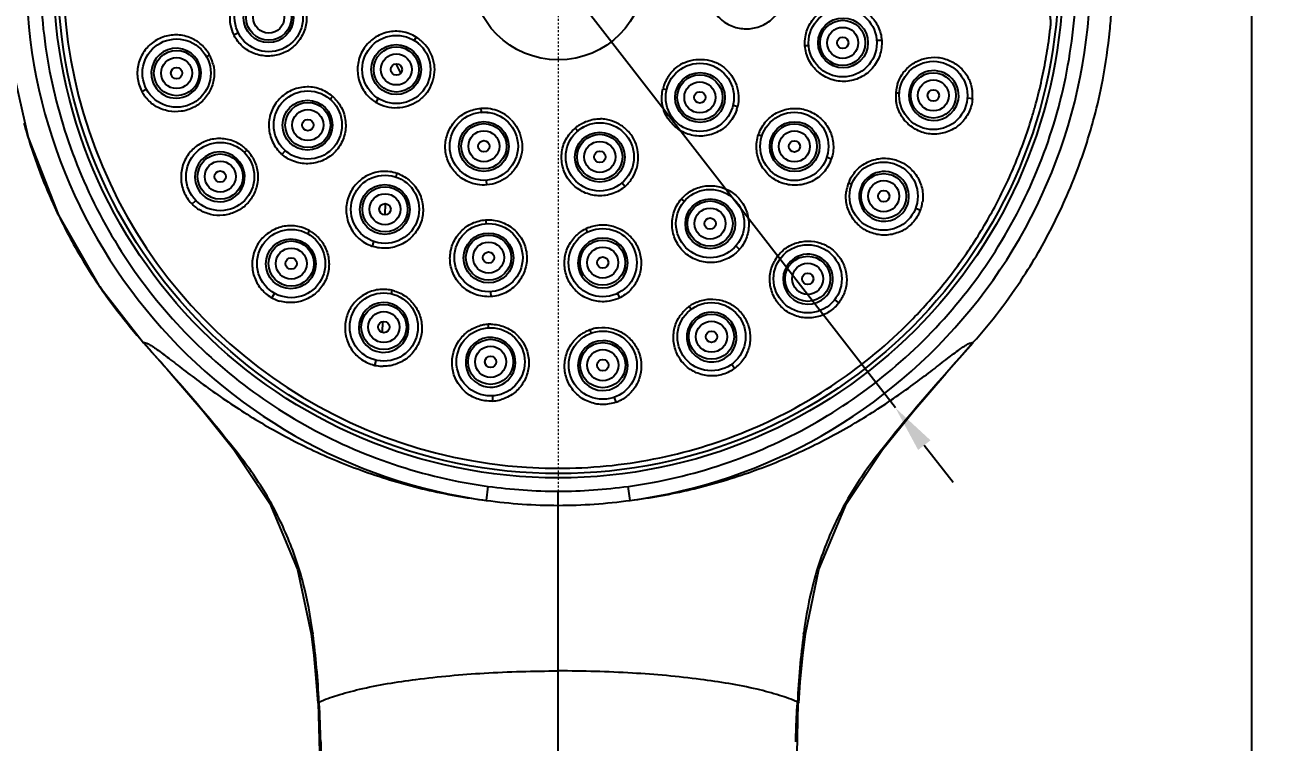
# Model space of a CAD drawing. Header units: millimetres. Extents: x 3631 to 3841, y 294 to 591.
# Drawn here: x 3664.4 to 3730.9, y 463.5 to 501.6 of the extents above; entities that cross this region are included whole.
import ezdxf

# ---------------------------------------------------------------- set-up
doc = ezdxf.new("R2010")
doc.units = ezdxf.units.MM
doc.header["$LTSCALE"] = 0.1
doc.linetypes.add('CENTER', pattern=[0.6, 0.375, -0.075, 0.075, -0.075])
doc.layers.add('02___PRT_ALL_AXES', color=7, linetype='Continuous')
doc.layers.add('DIM', color=3, linetype='Continuous')
doc.styles.get("Standard").update_dxf_attribs({"font": 'arial.ttf'})
doc.dimstyles.new('ISO-25', dxfattribs={"dimtxt": 2.5, "dimasz": 2.5, "dimexe": 1.25, "dimexo": 0.625, "dimtad": 1, "dimlfac": 1.333333, "dimtxsty": 'Standard', "dimcen": 2.5, "dimadec": 0, "dimazin": 0, "dimtfac": 1, "dimtmove": 0, "dimatfit": 3, "dimfxl": 0, "dimarcsym": 0})

# ---------------------------------------------------------------- blocks, each defined once
blk = doc.blocks.new('*D64')
at = {"layer": 'Defpoints', "color": 0}
for p in [(3674.853, 527.46), (3710.694, 481.249)]:
    blk.add_point(p, dxfattribs=at)
at = {"layer": 'DIM', "color": 0, "lineweight": -2}
for p, q in [((3665.182, 539.93), (3673.321, 529.435)), ((3710.694, 481.249), (3674.853, 527.46)), ((3712.226, 479.274), (3713.759, 477.298))]:
    blk.add_line(p, q, dxfattribs=at)
at = {"layer": 'DIM', "color": 0}
for points in [[(3673.65, 529.691), (3672.992, 529.18), (3674.853, 527.46)], [(3712.556, 479.529), (3711.897, 479.018), (3710.694, 481.249)]]:
    blk.add_solid(points, dxfattribs=at)
at = {"layer": 'DIM', "color": 0, "insert": (3670.102, 536.924), "char_height": 2.5, "attachment_point": 5, "rotation": 307.79704}
blk.add_mtext('{\\fMS PGothic|b0|i0|c128|p34;∅77,97}', dxfattribs=at)
blk = doc.blocks.new('*D65')
at = {"layer": 'Defpoints', "color": 0}
for p in [(3692.774, 533.598), (3692.774, 367.421), (3729.613, 367.421)]:
    blk.add_point(p, dxfattribs=at)
at = {"layer": 'DIM', "color": 0, "lineweight": -2}
for p, q in [((3693.399, 533.598), (3730.863, 533.598)), ((3729.613, 531.098), (3729.613, 369.921)), ((3693.399, 367.421), (3730.863, 367.421))]:
    blk.add_line(p, q, dxfattribs=at)
at = {"layer": 'DIM', "color": 0}
for points in [[(3729.196, 531.098), (3730.029, 531.098), (3729.613, 533.598)], [(3729.196, 369.921), (3730.029, 369.921), (3729.613, 367.421)]]:
    blk.add_solid(points, dxfattribs=at)
at = {"layer": 'DIM', "color": 0, "insert": (3727.485, 450.509), "char_height": 2.5, "attachment_point": 5, "rotation": 90}
blk.add_mtext('221,57', dxfattribs=at)

msp = doc.modelspace()

# ---------------------------------------------------------------- linework, layer by layer
at = {"color": 7, "linetype": 'Continuous'}
for p, q in [((3675.5261, 501.0767), (3675.7469, 501.1796)), ((3675.7469, 501.1796), (3675.767, 501.1848)), ((3685.2163, 500.9601), (3685.1153, 500.7796)), ((3685.1153, 500.7796), (3685.1149, 500.7753)), ((3709.7197, 500.772), (3709.6991, 500.775)), ((3709.963, 500.7826), (3709.7197, 500.772)), ((3684.3058, 499.2506), (3684.1588, 499.5367)), ((3684.4061, 499.0559), (3684.3058, 499.2506)), ((3698.3376, 498.216), (3698.5404, 498.1757)), ((3670.6453, 498.0678), (3670.8765, 498.1841)), ((3670.8765, 498.1841), (3670.8938, 498.1886)), ((3683.0806, 497.4843), (3683.2066, 497.6777)), ((3683.2066, 497.6777), (3683.2207, 497.6924)), ((3698.5404, 498.1757), (3698.5447, 498.1767)), ((3714.531, 497.707), (3714.5141, 497.7126)), ((3714.7884, 497.6799), (3714.531, 497.707)), ((3688.6549, 497.1662), (3688.6793, 496.9609)), ((3688.6793, 496.9609), (3688.6815, 496.9571)), ((3702.0804, 497.319), (3702.062, 497.3278)), ((3702.3033, 497.2589), (3702.0804, 497.319)), ((3693.6668, 496.1181), (3693.8072, 495.9663)), ((3693.8072, 495.9663), (3693.8112, 495.9645)), ((3693.9822, 496.0957), (3694.0505, 496.1386)), ((3678.0934, 494.7258), (3678.258, 494.9054)), ((3678.258, 494.9054), (3678.2747, 494.9179)), ((3707.0587, 494.5598), (3707.0408, 494.5705)), ((3707.2876, 494.4765), (3707.0587, 494.5598)), ((3688.9584, 493.3294), (3688.9611, 493.3496)), ((3688.9702, 493.0989), (3688.9584, 493.3294)), ((3696.1675, 493.1924), (3696.1579, 493.2103)), ((3696.3126, 493.0128), (3696.1675, 493.1924)), ((3673.3128, 492.0881), (3673.5019, 492.2649)), ((3673.5019, 492.2649), (3673.5172, 492.274)), ((3683.5834, 491.5037), (3683.5974, 492.1077)), ((3711.7768, 491.8466), (3711.7622, 491.8567)), ((3712.0162, 491.748), (3711.7768, 491.8466)), ((3682.8957, 489.8409), (3682.979, 490.0697)), ((3682.979, 490.0697), (3682.9896, 490.0876)), ((3702.223, 489.8388), (3702.2106, 489.8555)), ((3702.4026, 489.6742), (3702.223, 489.8388)), ((3677.557, 487.1022), (3677.6886, 487.3251)), ((3677.6886, 487.3251), (3677.7008, 487.3382)), ((3689.1912, 487.4088), (3689.1942, 487.4294)), ((3689.2018, 487.1654), (3689.1912, 487.4088)), ((3695.9488, 487.3277), (3695.9437, 487.3479)), ((3696.0517, 487.1069), (3695.9488, 487.3277)), ((3707.4832, 486.9995), (3707.4719, 487.0133)), ((3707.685, 486.8375), (3707.4832, 486.9995)), ((3683.4377, 485.2488), (3683.4518, 485.8528)), ((3670.7353, 484.7188), (3670.7325, 484.7178)), ((3714.8151, 484.7178), (3714.8123, 484.7189)), ((3683.034, 483.514), (3683.0975, 483.7649)), ((3683.0975, 483.7649), (3683.1054, 483.7809)), ((3701.9978, 483.5584), (3701.9909, 483.5748)), ((3702.1459, 483.3461), (3701.9978, 483.5584)), ((3689.2902, 481.8728), (3689.2933, 481.8904)), ((3689.3, 481.6142), (3689.2902, 481.8728)), ((3695.7652, 481.8021), (3695.7632, 481.8198)), ((3695.8474, 481.5566), (3695.7652, 481.8021)), ((3675.5661, 479.0672), (3675.5359, 479.0423)), ((3709.9815, 479.0672), (3710.0118, 479.0422)), ((3688.9528, 476.3365), (3689.0545, 477.0824)), ((3696.5948, 476.3365), (3696.4931, 477.0824)), ((3692.7738, 476.0742), (3692.7738, 476.823)), ((3692.7738, 467.2727), (3692.7738, 476.0742)), ((3678.9209, 472.6711), (3679.6424, 469.2371)), ((3679.6423, 469.2372), (3679.6423, 469.237)), ((3679.7283, 469.2958), (3679.7346, 469.2482)), ((3705.813, 469.2484), (3705.8193, 469.2958)), ((3692.7738, 386.0486), (3692.7738, 467.2726)), ((3679.9172, 466.6797), (3679.9918, 465.5623)), ((3679.9936, 465.5726), (3680.0598, 465.6211)), ((3680.0679, 465.5665), (3680.0643, 465.623)), ((3705.2865, 454.8687), (3705.5292, 465.5629)), ((3705.48, 465.5664), (3705.4835, 465.6234)), ((3705.5553, 465.5681), (3705.5557, 465.5624)), ((3705.5558, 465.5623), (3705.5558, 465.5622))]:
    msp.add_line(p, q, dxfattribs=at)
for points in [[(3663.7591, 509.2149), (3663.3236, 504.614), (3663.6132, 500.0327), (3664.5965, 495.6195), (3666.212, 491.4948), (3668.361, 487.7613), (3670.7325, 484.7178)], [(3685.1147, 500.7754), (3685.1698, 500.742), (3685.2309, 500.7), (3685.2925, 500.6532), (3685.3544, 500.6015)], [(3685.3544, 500.6015), (3685.4155, 500.5453), (3685.4392, 500.5221)], [(3698.5447, 498.1764), (3698.5594, 498.2392), (3698.5804, 498.3102), (3698.6059, 498.3833), (3698.6359, 498.4581)], [(3698.6359, 498.4581), (3698.6706, 498.5336), (3698.6853, 498.5633)], [(3688.6813, 496.9571), (3688.7455, 496.9624), (3688.8195, 496.9644), (3688.8969, 496.9628)], [(3688.8969, 496.9628), (3688.9774, 496.9573), (3689.0599, 496.9477), (3689.0923, 496.9429)], [(3693.8111, 495.9644), (3693.8599, 496.0065), (3693.9187, 496.0516), (3693.9822, 496.0957)], [(3694.0505, 496.1386), (3694.1229, 496.1793), (3694.1523, 496.1947)], [(3670.7325, 484.7178), (3672.1633, 483.1039), (3673.896, 481.0766), (3675.5358, 479.0422)], [(3710.0118, 479.0422), (3711.6516, 481.0766), (3713.3843, 483.1039), (3714.8151, 484.7178)], [(3675.5359, 479.0423), (3677.4529, 476.1656), (3678.9209, 472.6711)], [(3705.9052, 469.2371), (3706.6269, 472.6715), (3708.095, 476.1662), (3710.0117, 479.0423)], [(3679.6423, 469.2372), (3679.783, 468.092), (3679.9172, 466.6797)], [(3705.5558, 465.5623), (3705.6304, 466.6797), (3705.7646, 468.092), (3705.9054, 469.2372)], [(3680.0078, 465.5733), (3680.1417, 460.9927), (3680.2446, 455.8687), (3680.323, 450.4926), (3680.3728, 444.9159), (3680.3931, 439.1589), (3680.3886, 433.2169), (3680.3623, 427.1314), (3680.299, 420.9139), (3680.2056, 414.5118), (3680.0764, 407.8748), (3679.9042, 400.97), (3679.6843, 393.7683), (3679.4111, 386.2414), (3679.0932, 378.7053)]]:
    msp.add_lwpolyline(points, dxfattribs=at)
for centre, radius in [((3692.7738, 504.3546), 26.8202), ((3692.7738, 504.3546), 26.5936), ((3692.7738, 504.3546), 4.6086), ((3677.391, 501.9913), 1.8132), ((3677.3734, 501.9885), 1.3249), ((3677.391, 501.9913), 1.2012), ((3677.391, 501.9913), 0.8249), ((3707.8901, 500.6513), 1.8132), ((3707.9074, 500.6472), 1.3249), ((3707.8901, 500.6513), 1.2012), ((3672.4924, 499.0442), 1.8132), ((3684.1705, 499.2369), 1.8132), ((3707.8901, 500.6513), 0.8249), ((3707.8901, 500.6513), 0.3021), ((3672.4924, 499.0442), 1.2012), ((3684.1607, 499.2312), 1.3248), ((3684.1705, 499.2369), 1.2012), ((3672.4924, 499.0442), 0.8249), ((3684.1705, 499.2369), 0.8249), ((3684.1705, 499.2369), 0.3021), ((3700.2996, 497.7539), 1.8132), ((3712.7066, 497.857), 1.8132), ((3672.4924, 499.0442), 0.3021), ((3700.3081, 497.7463), 1.3248), ((3700.2996, 497.7539), 1.2012), ((3712.7066, 497.857), 1.2012), ((3700.2996, 497.7539), 0.8249), ((3712.7066, 497.857), 0.8249), ((3679.4664, 496.2844), 1.8132), ((3679.4512, 496.2751), 1.3249), ((3700.2996, 497.7539), 0.3021), ((3712.7066, 497.857), 0.3021), ((3679.4664, 496.2844), 1.2012), ((3679.4664, 496.2844), 0.8249), ((3688.8217, 495.1574), 1.8132), ((3705.3222, 495.1485), 1.8132), ((3679.4664, 496.2844), 0.3021), ((3688.8171, 495.147), 1.3248), ((3688.8217, 495.1574), 1.2012), ((3694.9824, 494.5909), 1.8132), ((3705.3365, 495.1378), 1.3249), ((3705.3222, 495.1485), 1.2012), ((3688.8217, 495.1574), 0.8249), ((3694.9849, 494.5798), 1.3248), ((3694.9824, 494.5909), 1.2012), ((3705.3222, 495.1485), 0.8249), ((3674.81, 493.5454), 1.8132), ((3688.8217, 495.1574), 0.3021), ((3694.9824, 494.5909), 0.8249), ((3694.9825, 494.5909), 0.3021), ((3705.3223, 495.1485), 0.3021), ((3674.81, 493.5454), 1.2012), ((3674.81, 493.5454), 0.8249), ((3710.0686, 492.5045), 1.8132), ((3674.81, 493.5454), 0.3021), ((3683.5676, 491.8062), 1.8132), ((3710.0686, 492.5045), 1.2012), ((3683.5572, 491.7918), 1.3249), ((3683.5676, 491.8062), 1.2012), ((3710.0686, 492.5045), 0.8249), ((3683.5676, 491.8062), 0.8249), ((3700.844, 491.0472), 1.8132), ((3700.8531, 491.0319), 1.3249), ((3700.844, 491.0472), 1.2012), ((3710.0686, 492.5045), 0.3021), ((3683.5676, 491.8062), 0.3021), ((3700.844, 491.0472), 0.8249), ((3689.0705, 489.2384), 1.8132), ((3700.844, 491.0472), 0.3021), ((3678.583, 488.9223), 1.8132), ((3678.5664, 488.9046), 1.3251), ((3689.0661, 489.2211), 1.3249), ((3689.0705, 489.2384), 1.2012), ((3695.1371, 488.9718), 1.8132), ((3678.583, 488.9223), 1.2012), ((3678.583, 488.9223), 0.8249), ((3689.0705, 489.2384), 0.8249), ((3695.1371, 488.9718), 1.2012), ((3695.1371, 488.9718), 0.8249), ((3706.0295, 488.112), 1.8132), ((3678.5829, 488.9223), 0.3021), ((3689.0706, 489.2384), 0.3021), ((3695.1371, 488.9718), 0.3021), ((3706.0295, 488.112), 1.2012), ((3706.0295, 488.112), 0.8249), ((3706.0294, 488.112), 0.3021), ((3683.5056, 485.5494), 1.8132), ((3683.5056, 485.5494), 1.2012), ((3683.5056, 485.5494), 0.8249), ((3700.9165, 485.0354), 1.8132), ((3683.5055, 485.5494), 0.3021), ((3700.9165, 485.0354), 1.2012), ((3700.9165, 485.0354), 0.8249), ((3689.1791, 483.7), 1.8132), ((3695.1438, 483.5239), 1.8132), ((3700.9164, 485.0354), 0.3021), ((3689.1791, 483.7), 1.2012), ((3689.1791, 483.7), 0.8249), ((3695.1438, 483.5239), 1.2012), ((3695.1438, 483.5239), 0.8249), ((3689.179, 483.7), 0.3021), ((3695.1437, 483.5239), 0.3021)]:
    msp.add_circle(centre, radius, dxfattribs=at)
for centre, radius, start, end in [((3692.7738, 504.3546), 28.2783, 277.774536, 262.225462), ((3692.7738, 504.3546), 26.3123, 0, 270.646653), ((3692.8321, 504.1714), 29.3922, 354.360949, 356.46576), ((3677.4046, 502.0005), 2.0933, 191.70433, 206.185243), ((3677.3299, 501.9684), 2.0121, 206.30353, 207.504428), ((3683.8827, 498.8763), 2.474, 56.535402, 57.380322), ((3683.911, 498.9185), 2.4232, 53.240522, 56.544083), ((3683.9934, 499.0265), 2.2874, 46.411163, 53.275114), ((3693.0001, 504.1541), 29.2234, 349.209803, 354.362331), ((3672.469, 499.0379), 1.3251, 8.310905, 188.052731), ((3672.4519, 499.0308), 2.0423, 38.48315, 41.065737), ((3672.4464, 499.0337), 2.0448, 34.922666, 38.322829), ((3672.439, 499.0289), 2.0536, 28.170886, 34.914975), ((3684.0748, 499.1146), 2.1675, 44.651923, 46.36345), ((3672.2617, 498.9591), 2.243, 26.732463, 27.603937), ((3672.2771, 498.9668), 2.2258, 23.774277, 26.735373), ((3672.3579, 499.0004), 2.1383, 14.072094, 23.823684), ((3684.2239, 499.259), 1.9653, 7.531488, 16.756434), ((3700.262, 497.798), 1.9652, 115.591605, 124.706604), ((3672.4689, 499.0383), 1.3251, 188.073805, 8.289824), ((3700.3537, 497.7529), 2.062, 145.878877, 153.788972), ((3712.7296, 497.8493), 1.3251, 335.346537, 155.562551), ((3701.031, 497.4948), 2.7883, 164.370531, 165.01037), ((3700.8917, 497.5348), 2.6433, 161.352518, 164.391256), ((3700.6305, 497.6245), 2.3672, 156.034732, 161.387813), ((3700.4673, 497.6947), 2.1896, 153.734652, 155.979007), ((3712.8561, 497.8189), 2.1511, 162.204494, 171.117724), ((3712.7298, 497.8498), 1.3251, 155.583636, 335.325458), ((3693.1783, 504.1219), 29.0423, 345.160998, 349.206425), ((3672.5479, 499.0718), 2.1513, 204.127866, 207.820951), ((3672.454, 499.0362), 2.0516, 208.165469, 214.11708), ((3672.4643, 499.0435), 2.0643, 214.122985, 217.086256), ((3672.4646, 499.0508), 2.069, 217.242989, 221.065285), ((3679.3309, 496.1722), 2.1851, 47.562115, 48.499532), ((3679.3364, 496.1781), 2.177, 44.267392, 47.563862), ((3684.229, 499.3224), 2.1674, 233.741911, 237.416273), ((3712.7598, 497.8412), 2.0535, 175.446128, 185.433206), ((3712.9523, 497.8031), 2.2485, 174.03177, 174.867979), ((3712.7487, 497.8465), 2.0431, 185.612373, 188.658562), ((3712.935, 497.805), 2.2312, 171.078312, 174.034708), ((3712.726, 497.8365), 2.0694, 4.930619, 8.105046), ((3712.7374, 497.8428), 2.0575, 355.456709, 4.780751), ((3684.2337, 499.3296), 2.1759, 237.414009, 238.001042), ((3684.1415, 499.213), 2.0283, 238.464754, 239.560811), ((3700.1138, 497.8124), 2.2584, 341.737172, 345.814662), ((3692.3814, 504.1309), 29.0564, 195.463786, 200.551675), ((3688.852, 495.2067), 1.9654, 43.535265, 52.744974), ((3695.3651, 494.0211), 2.6984, 125.364674, 128.354647), ((3695.1772, 494.2887), 2.3714, 120.049908, 125.405261), ((3694.978, 494.6487), 1.9652, 79.576837, 88.717916), ((3693.1858, 504.1244), 29.0357, 339.801775, 345.152418), ((3695.4745, 493.8808), 2.8763, 128.330256, 128.938349), ((3705.5687, 495.0284), 2.2835, 159.99577, 160.844629), ((3705.5379, 495.0399), 2.2506, 156.809748, 160.001673), ((3674.7748, 493.5209), 2.0426, 54.80827, 57.530126), ((3674.7794, 493.5364), 2.0272, 51.267573, 54.662163), ((3674.7571, 493.509), 2.0626, 44.548556, 51.259491), ((3674.6247, 493.4086), 2.2274, 43.112933, 43.999791), ((3674.6352, 493.4184), 2.2131, 40.138057, 43.115421), ((3674.7894, 493.5327), 1.3251, 24.674547, 204.416367), ((3674.6984, 493.4693), 2.132, 30.178173, 40.186483), ((3679.5117, 496.333), 2.1434, 224.644499, 227.936737), ((3679.5132, 496.3347), 2.1458, 227.936054, 228.571095), ((3679.4137, 496.2332), 2.0038, 228.785184, 229.977817), ((3705.185, 495.2048), 2.2252, 337.128586, 340.300754), ((3705.1644, 495.2123), 2.2471, 340.296327, 340.884831), ((3692.6329, 504.2244), 29.3247, 200.55025, 204.437907), ((3674.7891, 493.5331), 1.3251, 204.437448, 24.653461), ((3683.5448, 491.7896), 2.0344, 70.293138, 71.305716), ((3683.5373, 491.769), 2.0564, 66.798785, 70.288858), ((3710.0885, 492.4906), 1.3251, 318.982877, 139.198915), ((3692.9314, 504.2176), 29.3067, 335.990839, 339.802539), ((3694.8684, 494.7452), 2.2554, 305.72659, 309.257719), ((3694.8479, 494.7707), 2.2881, 309.250343, 309.800092), ((3695.0126, 494.5381), 2.0041, 310.438789, 311.64552), ((3710.1156, 492.4741), 2.054, 159.081846, 168.956214), ((3710.2969, 492.3799), 2.2571, 157.654848, 158.489993), ((3710.2791, 492.3873), 2.2379, 154.710676, 157.658063), ((3710.0888, 492.491), 1.3251, 139.219978, 318.961822), ((3701.0421, 490.8255), 2.3066, 137.463115, 138.307543), ((3701.014, 490.8516), 2.2682, 134.303094, 137.469834), ((3700.9232, 490.9476), 2.1361, 125.650036, 134.359756), ((3710.1066, 492.4825), 2.0436, 169.137699, 172.538668), ((3692.8227, 504.266), 29.4257, 330.347379, 335.990756), ((3692.7237, 504.2655), 29.4243, 204.437527, 209.806681), ((3674.8848, 493.6117), 2.1891, 220.475715, 224.104333), ((3674.7795, 493.5315), 2.0578, 224.542303, 233.509872), ((3674.7816, 493.5439), 2.069, 233.667458, 237.374808), ((3710.0231, 492.5227), 2.1383, 335.084168, 338.133073), ((3710.0209, 492.5236), 2.1407, 338.132435, 338.756947), ((3710.0942, 492.4822), 2.0574, 339.093517, 348.457349), ((3710.0814, 492.4793), 2.0694, 348.606307, 351.709323), ((3678.556, 488.8884), 2.0431, 71.078521, 74.103089), ((3678.5466, 488.8807), 2.0533, 60.900273, 70.900089), ((3678.4777, 488.7897), 2.1664, 59.560578, 60.479163), ((3678.4789, 488.7918), 2.164, 56.51667, 59.561209), ((3695.1397, 488.9542), 1.3249, 90.122657, 90.075961), ((3695.2448, 488.6677), 2.3319, 114.929429, 115.767731), ((3695.2264, 488.7082), 2.2874, 111.797085, 114.937022), ((3692.5727, 504.1791), 29.2504, 209.80685, 213.233971), ((3683.6104, 491.9125), 2.1915, 247.123166, 250.342996), ((3683.6151, 491.9253), 2.2051, 250.340096, 250.958594), ((3700.7348, 491.1558), 2.2308, 314.626199, 317.790236), ((3700.7176, 491.1717), 2.2542, 317.785555, 318.372676), ((3700.7913, 491.0721), 2.1331, 319.05752, 320.20999), ((3706.1357, 487.9984), 2.1524, 129.40057, 138.39166), ((3692.9656, 504.1847), 29.2612, 326.993226, 330.347282), ((3706.0599, 488.0801), 2.0438, 152.758947, 156.238509), ((3706.0663, 488.0694), 2.0544, 142.718987, 152.576425), ((3706.2205, 487.922), 2.2665, 141.280766, 142.113732), ((3706.2038, 487.9355), 2.245, 138.346399, 141.284301), ((3706.045, 488.0934), 1.3251, 122.856408, 302.598185), ((3706.0446, 488.0931), 1.3251, 302.619307, 122.835279), ((3692.7119, 504.3828), 29.5819, 318.33842, 326.939181), ((3692.8419, 504.3884), 29.5903, 213.287305, 221.66174), ((3678.6722, 489.0598), 2.2529, 236.805958, 239.697441), ((3678.6865, 489.084), 2.2811, 239.692555, 240.318868), ((3678.5573, 488.9), 2.0573, 240.90853, 250.095356), ((3678.5562, 488.913), 2.0692, 250.247691, 253.59323), ((3683.4892, 485.5092), 2.0431, 87.457409, 90.469216), ((3683.4824, 485.4993), 2.0533, 77.264325, 87.27915), ((3683.4077, 485.2833), 2.2806, 75.754628, 76.630484), ((3683.414, 485.3074), 2.2557, 72.838432, 75.758607), ((3695.1852, 488.8683), 1.963, 296.195123, 297.43776), ((3706.048, 488.0833), 2.0572, 322.726007, 331.881655), ((3706.0349, 488.0841), 2.0691, 332.034165, 335.436422), ((3683.4951, 485.5275), 1.3251, 57.401773, 237.14364), ((3683.4947, 485.5278), 1.3251, 237.164671, 57.380734), ((3700.9367, 484.9961), 2.044, 136.350267, 139.963314), ((3700.933, 484.9915), 2.0443, 132.902798, 136.184484), ((3700.9404, 484.9831), 2.0556, 126.351878, 132.895119), ((3700.9261, 485.0131), 1.3251, 106.492735, 286.234549), ((3701.0485, 484.7947), 2.2715, 124.899136, 125.731222), ((3701.0357, 484.8133), 2.2489, 121.970128, 124.902836), ((3700.9864, 484.8957), 2.1529, 113.026598, 122.016825), ((3700.9257, 485.013), 1.3251, 286.255633, 106.471643), ((3705.9858, 488.147), 2.1453, 318.716627, 321.755514), ((3705.9827, 488.1495), 2.1493, 321.754584, 322.377665), ((3689.1743, 483.6583), 2.0416, 103.983903, 106.393961), ((3689.1694, 483.6545), 2.044, 100.420518, 103.82567), ((3689.1706, 483.647), 2.0516, 93.621076, 100.414228), ((3689.1641, 483.5875), 2.1106, 89.262202, 93.342278), ((3689.1752, 483.676), 1.3251, 73.765448, 253.507276), ((3689.1747, 483.6761), 1.3251, 253.528349, 73.74437), ((3695.152, 483.4807), 2.0437, 120.076695, 123.446724), ((3695.1474, 483.4771), 2.0444, 116.601141, 119.912548), ((3695.1519, 483.4674), 2.0552, 109.988951, 116.593139), ((3695.2023, 483.2575), 2.2697, 108.54011, 109.37255), ((3695.1953, 483.2788), 2.2474, 105.609003, 108.543777), ((3695.1713, 483.371), 2.1521, 96.666805, 105.655396), ((3695.1468, 483.4998), 1.3251, 90.129115, 269.870889), ((3695.1463, 483.4998), 1.3251, 269.891994, 90.062749), ((3700.9141, 485.0068), 2.0688, 315.371615, 319.210374), ((3683.6004, 485.8562), 2.4097, 253.108231, 256.405125), ((3683.487, 485.5199), 2.0564, 257.273687, 266.691457), ((3683.4825, 485.533), 2.0693, 266.837306, 269.792284), ((3700.8817, 485.0856), 2.1504, 302.351251, 306.005612), ((3700.9265, 485.0025), 2.0569, 306.356671, 315.21376), ((3689.1697, 483.6658), 2.0558, 273.633065, 282.866853), ((3689.1616, 483.6776), 2.0691, 283.014905, 286.25933), ((3695.1444, 483.4893), 2.0565, 289.989332, 295.900942), ((3695.1467, 483.4842), 2.051, 295.906035, 298.867015), ((3695.1335, 483.4972), 2.0688, 299.014037, 302.829872), ((3692.7864, 504.2483), 28.1741, 262.176869, 269.97439), ((3692.7612, 504.2483), 28.1741, 270.02561, 277.823131), ((3637.1491, 463.6029), 42.9581, 2.693618, 7.551404), ((3748.3986, 463.6028), 42.9582, 172.448389, 177.306377)]:
    msp.add_arc(centre, radius, start, end, dxfattribs=at)
for points, knots in [([(3692.7738, 531.8801), (3691.0526, 531.8812), (3687.6016, 531.5548), (3682.6139, 530.1112), (3677.982, 527.7603), (3673.871, 524.586), (3670.4251, 520.6997), (3667.7656, 516.2382), (3665.9862, 511.3585), (3665.1495, 506.2324), (3665.2849, 501.0402), (3666.3876, 495.9647), (3668.4188, 491.1844), (3671.3071, 486.8676), (3674.9507, 483.1662), (3679.2218, 480.2101), (3683.9683, 478.1049), (3687.3435, 477.3143), (3689.0491, 477.083)], [0, 0, 0, 0, 0.0625017, 0.1249993, 0.1875002, 0.2499998, 0.3125006, 0.3750011, 0.4375012, 0.500001, 0.5625005, 0.6250001, 0.6874997, 0.7499998, 0.8124989, 0.8749998, 0.9374977, 1, 1, 1, 1]), ([(3696.4985, 477.083), (3698.2041, 477.3143), (3701.5793, 478.1049), (3706.3257, 480.21), (3710.5969, 483.1661), (3714.2405, 486.8675), (3717.1288, 491.1844), (3719.16, 495.9648), (3720.2628, 501.0403), (3720.3981, 506.2325), (3719.5614, 511.3586), (3717.782, 516.2382), (3715.1226, 520.6997), (3711.6767, 524.5859), (3707.5657, 527.7603), (3702.9338, 530.1112), (3697.9462, 531.5548), (3694.4951, 531.8812), (3692.7738, 531.8801)], [0, 0, 0, 0, 0.0625016, 0.1249991, 0.1875, 0.2499996, 0.3125004, 0.3750009, 0.437501, 0.5000007, 0.5625003, 0.6249999, 0.6874995, 0.7499996, 0.8124987, 0.8749996, 0.9374975, 1, 1, 1, 1]), ([(3693.0708, 478.044), (3694.7806, 478.0655), (3698.2058, 478.436), (3703.1292, 479.984), (3707.6598, 482.4547), (3710.966, 485.21), (3713.249, 487.7626), (3714.7682, 489.8364), (3716.0779, 492.0478), (3716.9852, 493.9887), (3717.5924, 495.5888), (3717.9273, 496.6052), (3718.1573, 497.4294), (3718.3257, 498.0488), (3718.462, 498.6761), (3718.599, 499.3031), (3718.7086, 499.9356), (3718.8001, 500.4625), (3718.8597, 500.8862), (3718.8815, 501.1528), (3718.9104, 501.3653), (3718.94, 501.5234), (3718.9612, 501.683), (3718.9522, 501.8438), (3718.9238, 502.001), (3718.9052, 502.2156), (3718.967, 502.4796), (3719.0584, 502.7858), (3719.1471, 503.0942), (3719.2081, 503.4099), (3719.2349, 503.8354), (3719.1766, 504.1623), (3719.0861, 504.3546)], [0, 0, 0, 0, 0.1249862, 0.2499581, 0.3749074, 0.499835, 0.5623665, 0.6248945, 0.6874199, 0.7499432, 0.7812122, 0.812482, 0.8281184, 0.8437544, 0.8593899, 0.8750258, 0.8906614, 0.9063001, 0.914116, 0.9219251, 0.9258472, 0.9297851, 0.9336887, 0.9375715, 0.9414909, 0.9453834, 0.9532139, 0.9610229, 0.9688256, 0.9766412, 0.9844604, 1, 1, 1, 1]), ([(3679.1869, 502.8973), (3679.0771, 503.1161), (3678.7783, 503.5186), (3678.1453, 503.9165), (3677.4156, 504.066), (3676.6801, 503.958), (3676.0263, 503.5983), (3675.5475, 503.024), (3675.2938, 502.3193), (3675.3052, 501.8161), (3675.3548, 501.5758)], [0, 0, 0, 0, 0.1254451, 0.2504232, 0.3749598, 0.4993437, 0.623822, 0.7487816, 0.8742565, 1, 1, 1, 1]), ([(3700.8832, 502.6587), (3700.977, 502.4334), (3701.2392, 502.0081), (3701.8415, 501.5631), (3702.5605, 501.3666), (3703.3038, 501.42), (3703.9813, 501.7374), (3704.4982, 502.2775), (3704.7998, 502.9619), (3704.8226, 503.4632), (3704.7901, 503.7055)], [0, 0, 0, 0, 0.1250874, 0.2499913, 0.3747503, 0.4995062, 0.6243511, 0.749429, 0.8746991, 1, 1, 1, 1]), ([(3679.3555, 502.412), (3679.4072, 502.1732), (3679.4233, 501.6721), (3679.1762, 500.9686), (3678.7069, 500.3909), (3678.0609, 500.0233), (3677.3298, 499.9074), (3676.6012, 500.0442), (3675.9642, 500.4286), (3675.6578, 500.8229), (3675.5452, 501.0391)], [0, 0, 0, 0, 0.1257476, 0.2512093, 0.3762109, 0.5007089, 0.6250845, 0.7496191, 0.8745444, 1, 1, 1, 1]), ([(3705.9078, 500.978), (3705.9477, 501.2223), (3706.1191, 501.7007), (3706.6175, 502.2691), (3707.2788, 502.6322), (3708.0265, 502.7271), (3708.7557, 502.5493), (3709.3821, 502.1334), (3709.8212, 501.5198), (3709.9472, 501.0291), (3709.963, 500.7826)], [0, 0, 0, 0, 0.1257118, 0.2511439, 0.3761121, 0.5005898, 0.6249954, 0.7495648, 0.8745251, 1, 1, 1, 1]), ([(3673.9917, 500.3725), (3673.832, 500.5547), (3673.4482, 500.8676), (3672.7461, 501.0935), (3672.0135, 501.0694), (3671.3317, 500.7968), (3670.7896, 500.298), (3670.45, 499.6398), (3670.3622, 498.8999), (3670.4848, 498.4153), (3670.5846, 498.1924)], [0, 0, 0, 0, 0.1255039, 0.2500464, 0.3740374, 0.4978754, 0.622273, 0.7474983, 0.8735522, 1, 1, 1, 1]), ([(3685.2163, 500.9601), (3684.9967, 501.0975), (3684.5, 501.2904), (3683.704, 501.2705), (3682.9785, 500.9493), (3682.4119, 500.3934), (3682.1031, 499.6588), (3682.0908, 498.8632), (3682.3717, 498.1171), (3682.7379, 497.7282), (3682.9471, 497.5747)], [0, 0, 0, 0, 0.1250665, 0.2499006, 0.3746622, 0.4994033, 0.6242772, 0.7494234, 0.8746932, 1, 1, 1, 1]), ([(3709.963, 500.7826), (3709.9788, 500.5159), (3709.9126, 499.97), (3709.4987, 499.2611), (3708.8508, 498.7627), (3708.0623, 498.5506), (3707.2568, 498.6639), (3706.5496, 499.0647), (3706.0454, 499.707), (3705.9035, 500.236), (3705.8842, 500.5015)], [0, 0, 0, 0, 0.1257416, 0.2513316, 0.3764975, 0.5010825, 0.6254403, 0.7498549, 0.8746692, 1, 1, 1, 1]), ([(3705.8842, 500.5015), (3705.91, 500.5035), (3705.9576, 500.5073), (3706.0169, 500.5139), (3706.0589, 500.5186), (3706.0744, 500.5229), (3706.0815, 500.5244), (3706.0814, 500.5257)], [0, 0, 0, 0, 0.390117, 0.711733, 0.9234094, 0.9794745, 1, 1, 1, 1]), ([(3674.2493, 499.9984), (3674.2278, 499.9866), (3674.1904, 499.965), (3674.1355, 499.9358), (3674.1136, 499.9158), (3674.0881, 499.9051), (3674.0903, 499.9009)], [0, 0, 0, 0, 0.3937968, 0.7147914, 0.9246527, 1, 1, 1, 1]), ([(3699.4132, 499.5703), (3699.7569, 499.7343), (3700.3578, 499.8356), (3701.108, 499.6543), (3701.6106, 499.3557), (3702.0023, 498.9247), (3702.2685, 498.4069), (3702.3852, 497.8349), (3702.348, 497.4459), (3702.3033, 497.2589)], [0, 0, 0, 0, 0.248558, 0.3737505, 0.4988189, 0.6239493, 0.7491582, 0.8744883, 1, 1, 1, 1]), ([(3710.808, 498.4763), (3710.8784, 498.6952), (3711.0968, 499.1118), (3711.6153, 499.5803), (3712.25, 499.863), (3712.9412, 499.9161), (3713.6062, 499.7328), (3714.1812, 499.3513), (3714.6018, 498.7986), (3714.7416, 498.3544), (3714.7747, 498.1282)], [0, 0, 0, 0, 0.1263757, 0.2522722, 0.3773379, 0.5015814, 0.6255138, 0.7496371, 0.8743473, 1, 1, 1, 1]), ([(3674.432, 499.5202), (3674.4873, 499.2986), (3674.5217, 498.8329), (3674.3328, 498.1655), (3673.9496, 497.592), (3673.3978, 497.1807), (3672.7434, 496.9796), (3672.0584, 496.9907), (3671.4106, 497.2265), (3671.0542, 497.5209), (3670.9047, 497.6917)], [0, 0, 0, 0, 0.1264077, 0.2523039, 0.3773583, 0.5016041, 0.6255341, 0.7496547, 0.8743588, 1, 1, 1, 1]), ([(3686.1722, 499.5166), (3686.2206, 499.1421), (3686.1335, 498.5449), (3685.736, 497.8912), (3685.3038, 497.5053), (3684.7799, 497.2631), (3684.2117, 497.1639), (3683.6362, 497.2207), (3683.2782, 497.3678), (3683.1139, 497.4643)], [0, 0, 0, 0, 0.2486671, 0.3738839, 0.4989591, 0.624064, 0.7492425, 0.8745309, 1, 1, 1, 1]), ([(3680.7788, 497.8088), (3680.582, 497.9792), (3680.1197, 498.2482), (3679.3294, 498.3546), (3678.5599, 498.1592), (3677.9117, 497.7012), (3677.4852, 497.0281), (3677.3445, 496.2426), (3677.5021, 495.4577), (3677.8032, 495.0126), (3677.9867, 494.8268)], [0, 0, 0, 0, 0.1253754, 0.2502524, 0.3746941, 0.4990312, 0.6235681, 0.7486765, 0.8742369, 1, 1, 1, 1]), ([(3702.2584, 497.1046), (3702.177, 496.8582), (3701.921, 496.3893), (3701.2979, 495.8917), (3700.5374, 495.6572), (3699.7434, 495.7244), (3699.0386, 496.0905), (3698.5103, 496.6823), (3698.2434, 497.4331), (3698.2775, 497.9641), (3698.3376, 498.216)], [0, 0, 0, 0, 0.1253149, 0.2505878, 0.375742, 0.5006156, 0.6253935, 0.7501801, 0.8749742, 1, 1, 1, 1]), ([(3680.8954, 497.6977), (3681.0762, 497.5122), (3681.3734, 497.0703), (3681.5282, 496.2914), (3681.3894, 495.513), (3680.9716, 494.8425), (3680.3317, 494.3841), (3679.5712, 494.1827), (3678.7866, 494.2752), (3678.3228, 494.5327), (3678.1251, 494.6987)], [0, 0, 0, 0, 0.1257952, 0.2513464, 0.3764665, 0.5010073, 0.6253556, 0.7498036, 0.8746243, 1, 1, 1, 1]), ([(3680.7788, 497.8088), (3680.7619, 497.7891), (3680.731, 497.7527), (3680.6937, 497.7061), (3680.6673, 497.6732), (3680.6594, 497.6591), (3680.6554, 497.6531), (3680.6564, 497.6522)], [0, 0, 0, 0, 0.390117, 0.711733, 0.9234094, 0.9794745, 1, 1, 1, 1]), ([(3710.7127, 498.0042), (3710.7372, 498.0025), (3710.7804, 498.0005), (3710.8424, 497.9954), (3710.8716, 498.0004), (3710.8988, 497.9956), (3710.8992, 498.0003)], [0, 0, 0, 0, 0.3937968, 0.7147914, 0.9246527, 1, 1, 1, 1]), ([(3714.7884, 497.6799), (3714.7673, 497.4314), (3714.636, 496.9374), (3714.1852, 496.3227), (3713.5476, 495.9128), (3712.811, 495.7547), (3712.0693, 495.8715), (3711.4175, 496.2414), (3710.9285, 496.8146), (3710.7663, 497.2944), (3710.7289, 497.539)], [0, 0, 0, 0, 0.1264164, 0.252544, 0.3778777, 0.5023163, 0.6261489, 0.7500829, 0.8745583, 1, 1, 1, 1]), ([(3688.4903, 493.1191), (3688.247, 493.1571), (3687.7697, 493.3254), (3687.1979, 493.8166), (3686.8301, 494.4748), (3686.7271, 495.2223), (3686.8998, 495.9535), (3687.3074, 496.5857), (3687.9206, 497.0249), (3688.4095, 497.1492), (3688.6549, 497.1662)], [0, 0, 0, 0, 0.1252663, 0.2504932, 0.3755883, 0.5004564, 0.6252174, 0.7500203, 0.8749005, 1, 1, 1, 1]), ([(3703.4692, 495.9262), (3703.5718, 496.1657), (3703.8683, 496.6126), (3704.5345, 497.0546), (3705.313, 497.2216), (3706.0969, 497.0845), (3706.7656, 496.6585), (3707.2384, 496.0223), (3707.442, 495.2527), (3707.3711, 494.7227), (3707.2876, 494.4765)], [0, 0, 0, 0, 0.1257239, 0.2512357, 0.3763288, 0.5008459, 0.6252071, 0.7497025, 0.8745834, 1, 1, 1, 1]), ([(3690.2767, 496.5603), (3690.5376, 496.283), (3690.8202, 495.7436), (3690.8788, 494.9739), (3690.7496, 494.404), (3690.4604, 493.8988), (3690.0505, 493.4859), (3689.5426, 493.1991), (3689.1617, 493.1138), (3688.9702, 493.0989)], [0, 0, 0, 0, 0.2486768, 0.3739078, 0.4989864, 0.6240953, 0.7492745, 0.8745586, 1, 1, 1, 1]), ([(3696.3444, 493.0405), (3696.4867, 493.1671), (3696.7367, 493.4626), (3696.9675, 493.9925), (3697.0484, 494.5635), (3696.9786, 495.1363), (3696.7453, 495.6658), (3696.3668, 496.1025), (3695.8874, 496.4243), (3695.5206, 496.5453), (3695.3335, 496.5814)], [0, 0, 0, 0, 0.125205, 0.2502106, 0.3751252, 0.4999606, 0.6247369, 0.7496667, 0.8747611, 1, 1, 1, 1]), ([(3675.8714, 495.2442), (3675.6667, 495.3737), (3675.2103, 495.5648), (3674.4734, 495.5827), (3673.778, 495.3525), (3673.2014, 494.8986), (3672.8226, 494.2673), (3672.6827, 493.5406), (3672.8069, 492.8063), (3673.0612, 492.3763), (3673.2196, 492.1907)], [0, 0, 0, 0, 0.125501, 0.2500412, 0.3740316, 0.4978709, 0.6222707, 0.7474989, 0.8735576, 1, 1, 1, 1]), ([(3696.1854, 492.9142), (3695.9746, 492.7627), (3695.4919, 492.5339), (3694.6953, 492.4976), (3693.9423, 492.7552), (3693.3394, 493.2761), (3692.9846, 493.9867), (3692.9052, 494.7758), (3693.1303, 495.5403), (3693.4704, 495.9493), (3693.6668, 496.1181)], [0, 0, 0, 0, 0.1253199, 0.2505967, 0.3757564, 0.5006375, 0.6254219, 0.7501991, 0.8749809, 1, 1, 1, 1]), ([(3707.2352, 494.3399), (3707.1337, 494.0993), (3706.8384, 493.6503), (3706.1732, 493.2043), (3705.3937, 493.0336), (3704.6085, 493.1702), (3703.9368, 493.5934), (3703.4622, 494.23), (3703.2579, 495.0007), (3703.3297, 495.5307), (3703.4117, 495.7777)], [0, 0, 0, 0, 0.1257717, 0.2513346, 0.3764479, 0.5009951, 0.6253597, 0.749803, 0.8746502, 1, 1, 1, 1]), ([(3703.4117, 495.7777), (3703.4363, 495.7696), (3703.4817, 495.755), (3703.5391, 495.7383), (3703.5796, 495.7266), (3703.5956, 495.7246), (3703.6027, 495.7233), (3703.6032, 495.7246)], [0, 0, 0, 0, 0.390117, 0.711733, 0.9234094, 0.9794745, 1, 1, 1, 1]), ([(3676.227, 494.9559), (3676.2097, 494.9386), (3676.1799, 494.9072), (3676.1354, 494.8638), (3676.12, 494.8384), (3676.0986, 494.8209), (3676.1019, 494.8176)], [0, 0, 0, 0, 0.3937968, 0.7147914, 0.9246527, 1, 1, 1, 1]), ([(3676.5414, 494.541), (3676.6559, 494.3437), (3676.818, 493.9064), (3676.8223, 493.2137), (3676.6144, 492.5569), (3676.1997, 492.0088), (3675.6284, 491.6333), (3674.9685, 491.4525), (3674.2815, 491.4972), (3673.8574, 491.6797), (3673.6661, 491.8014)], [0, 0, 0, 0, 0.1264141, 0.2523065, 0.3773541, 0.501595, 0.625522, 0.7496436, 0.874353, 1, 1, 1, 1]), ([(3708.2557, 493.3433), (3708.36, 493.5639), (3708.6448, 493.975), (3709.2676, 494.384), (3709.9855, 494.5584), (3710.7181, 494.4756), (3711.367, 494.1332), (3711.8645, 493.5956), (3712.1492, 492.9154), (3712.1631, 492.4208), (3712.1292, 492.1809)], [0, 0, 0, 0, 0.1264448, 0.2524639, 0.377729, 0.5020728, 0.6259384, 0.7499172, 0.8744662, 1, 1, 1, 1]), ([(3684.1969, 493.7168), (3683.9501, 493.7996), (3683.4197, 493.8701), (3682.649, 493.6665), (3682.0128, 493.1914), (3681.5892, 492.5202), (3681.4528, 491.7351), (3681.6233, 490.9556), (3682.0692, 490.2905), (3682.5179, 489.9949), (3682.7585, 489.8934)], [0, 0, 0, 0, 0.1253782, 0.25025, 0.3746926, 0.4990309, 0.6235689, 0.7486788, 0.8742431, 1, 1, 1, 1]), ([(3684.3474, 493.6591), (3684.5871, 493.5564), (3685.0332, 493.2582), (3685.4748, 492.5918), (3685.6406, 491.813), (3685.5029, 491.0295), (3685.0766, 490.3616), (3684.4403, 489.8896), (3683.6714, 489.6868), (3683.1416, 489.7569), (3682.8957, 489.8409)], [0, 0, 0, 0, 0.1258293, 0.2513973, 0.3765227, 0.5010398, 0.6253704, 0.7498119, 0.8746382, 1, 1, 1, 1]), ([(3684.1969, 493.7168), (3684.1888, 493.6921), (3684.1741, 493.6467), (3684.1575, 493.5894), (3684.1458, 493.5488), (3684.1438, 493.5328), (3684.1425, 493.5257), (3684.1437, 493.5253)], [0, 0, 0, 0, 0.390117, 0.711733, 0.9234094, 0.9794745, 1, 1, 1, 1]), ([(3699.6782, 492.6834), (3699.8779, 492.8262), (3700.334, 493.0407), (3701.0819, 493.0909), (3701.801, 492.885), (3702.3954, 492.4319), (3702.7884, 491.7997), (3702.9452, 491.0713), (3702.8362, 490.3309), (3702.5872, 489.8952), (3702.4304, 489.7069)], [0, 0, 0, 0, 0.1257216, 0.2511648, 0.3761525, 0.5006496, 0.6250563, 0.7496146, 0.8745493, 1, 1, 1, 1]), ([(3708.197, 493.2075), (3708.22, 493.1989), (3708.2608, 493.1849), (3708.3188, 493.1625), (3708.3483, 493.159), (3708.3731, 493.1468), (3708.3748, 493.1512)], [0, 0, 0, 0, 0.3937968, 0.7147914, 0.9246527, 1, 1, 1, 1]), ([(3702.3019, 489.5681), (3702.116, 489.3847), (3701.6714, 489.0829), (3700.8862, 488.9254), (3700.1006, 489.0659), (3699.4275, 489.4927), (3698.9689, 490.1407), (3698.7741, 490.9104), (3698.8803, 491.7006), (3699.1493, 492.1629), (3699.3197, 492.3597)], [0, 0, 0, 0, 0.125771, 0.2513336, 0.3764478, 0.5009954, 0.6253613, 0.7498044, 0.8746506, 1, 1, 1, 1]), ([(3699.3197, 492.3597), (3699.3393, 492.3428), (3699.3757, 492.3118), (3699.4223, 492.2745), (3699.4553, 492.2482), (3699.4693, 492.2402), (3699.4754, 492.2362), (3699.4763, 492.2373)], [0, 0, 0, 0, 0.390117, 0.711733, 0.9234094, 0.9794745, 1, 1, 1, 1]), ([(3711.9624, 491.6219), (3711.8599, 491.4011), (3711.5752, 490.992), (3710.9614, 490.5738), (3710.2446, 490.3974), (3709.5147, 490.4772), (3708.8621, 490.8084), (3708.3626, 491.3416), (3708.069, 492.0152), (3708.049, 492.5084), (3708.0802, 492.7479)], [0, 0, 0, 0, 0.1264734, 0.2525486, 0.3777944, 0.5021834, 0.626025, 0.7500039, 0.8745265, 1, 1, 1, 1]), ([(3679.1156, 490.8534), (3678.8829, 490.9192), (3678.3914, 490.9719), (3677.681, 490.7797), (3677.0803, 490.3621), (3676.6569, 489.764), (3676.4725, 489.0522), (3676.5439, 488.3165), (3676.8697, 487.6479), (3677.2349, 487.3079), (3677.4388, 487.1745)], [0, 0, 0, 0, 0.1254929, 0.250028, 0.3740173, 0.4978594, 0.6222641, 0.747498, 0.8735653, 1, 1, 1, 1]), ([(3688.7448, 487.1862), (3688.4995, 487.2238), (3688.0188, 487.3928), (3687.4441, 487.887), (3687.0764, 488.5486), (3686.9781, 489.2978), (3687.1513, 490.0305), (3687.5669, 490.6597), (3688.1816, 491.1017), (3688.6736, 491.2263), (3688.9207, 491.2443)], [0, 0, 0, 0, 0.1256839, 0.2511076, 0.3760826, 0.5005914, 0.6250056, 0.7495507, 0.8745294, 1, 1, 1, 1]), ([(3688.9207, 491.2443), (3689.1876, 491.2594), (3689.7339, 491.1949), (3690.4439, 490.7807), (3690.9416, 490.1318), (3691.1558, 489.3431), (3691.0401, 488.5373), (3690.6387, 487.8309), (3689.997, 487.3254), (3689.4674, 487.1847), (3689.2018, 487.1654)], [0, 0, 0, 0, 0.1257705, 0.2513727, 0.3766088, 0.5012383, 0.6255533, 0.7499282, 0.8746933, 1, 1, 1, 1]), ([(3688.9207, 491.2443), (3688.9227, 491.2184), (3688.9265, 491.1708), (3688.9331, 491.1115), (3688.9377, 491.0696), (3688.9421, 491.054), (3688.9435, 491.0469), (3688.9449, 491.047)], [0, 0, 0, 0, 0.390117, 0.711733, 0.9234094, 0.9794745, 1, 1, 1, 1]), ([(3694.6889, 490.9302), (3694.9281, 490.9855), (3695.4313, 491.0083), (3696.141, 490.7679), (3696.7258, 490.302), (3697.1008, 489.6559), (3697.2214, 488.9218), (3697.0874, 488.189), (3696.7027, 487.5479), (3696.3071, 487.239), (3696.0897, 487.1261)], [0, 0, 0, 0, 0.125724, 0.2511685, 0.3761596, 0.5006637, 0.6250505, 0.7496, 0.8745367, 1, 1, 1, 1]), ([(3679.6728, 490.5966), (3679.8763, 490.462), (3680.2414, 490.1206), (3680.5577, 489.4466), (3680.6278, 488.7115), (3680.4412, 487.9989), (3680.0107, 487.4057), (3679.4083, 486.9898), (3678.6954, 486.805), (3678.204, 486.8601), (3677.9717, 486.9281)], [0, 0, 0, 0, 0.1265118, 0.2525466, 0.3778278, 0.5021647, 0.6260073, 0.7499661, 0.8744906, 1, 1, 1, 1]), ([(3679.5452, 490.6749), (3679.5334, 490.6533), (3679.5137, 490.6149), (3679.4833, 490.5606), (3679.4757, 490.532), (3679.46, 490.5092), (3679.4641, 490.5069)], [0, 0, 0, 0, 0.3937968, 0.7147914, 0.9246527, 1, 1, 1, 1]), ([(3695.5622, 486.9376), (3695.3218, 486.8865), (3694.8176, 486.8734), (3694.1108, 487.1245), (3693.5337, 487.6023), (3693.1722, 488.2566), (3693.0619, 488.9931), (3693.2112, 489.7241), (3693.6091, 490.3584), (3694.0121, 490.6578), (3694.2311, 490.7677)], [0, 0, 0, 0, 0.1257536, 0.2512272, 0.3762212, 0.5007184, 0.6251111, 0.7496407, 0.8745809, 1, 1, 1, 1]), ([(3694.2311, 490.7677), (3694.2428, 490.7446), (3694.2646, 490.7021), (3694.2934, 490.6498), (3694.3137, 490.6128), (3694.3237, 490.6001), (3694.3277, 490.5941), (3694.3289, 490.5947)], [0, 0, 0, 0, 0.390117, 0.711733, 0.9234094, 0.9794745, 1, 1, 1, 1]), ([(3704.7695, 489.6615), (3704.9472, 489.8072), (3705.3562, 490.0387), (3706.045, 490.1517), (3706.731, 490.0459), (3707.3405, 489.7169), (3707.8002, 489.2037), (3708.0775, 488.5726), (3708.133, 487.881), (3708.0109, 487.4321), (3707.9168, 487.224)], [0, 0, 0, 0, 0.1263795, 0.252276, 0.3773407, 0.5015861, 0.6255193, 0.7496421, 0.8743509, 1, 1, 1, 1]), ([(3707.5979, 486.7316), (3707.4373, 486.5487), (3707.0492, 486.2365), (3706.3427, 486.008), (3705.6055, 486.0405), (3704.9278, 486.3222), (3704.395, 486.8234), (3704.0655, 487.4752), (3703.973, 488.2038), (3704.092, 488.6827), (3704.1893, 488.9036)], [0, 0, 0, 0, 0.1264736, 0.2525498, 0.3777962, 0.5021861, 0.6260288, 0.750008, 0.8745287, 1, 1, 1, 1]), ([(3704.4317, 489.3138), (3704.4514, 489.2991), (3704.4866, 489.2742), (3704.536, 489.2363), (3704.5633, 489.2247), (3704.5836, 489.206), (3704.5864, 489.2097)], [0, 0, 0, 0, 0.3937968, 0.7147914, 0.9246527, 1, 1, 1, 1]), ([(3683.4725, 487.5523), (3683.2307, 487.5506), (3682.7443, 487.4616), (3682.1168, 487.0775), (3681.6581, 486.5074), (3681.4204, 485.8143), (3681.4441, 485.0794), (3681.7198, 484.3938), (3682.2206, 483.8435), (3682.6671, 483.6213), (3682.9002, 483.5505)], [0, 0, 0, 0, 0.1254956, 0.2500259, 0.3740188, 0.4978625, 0.6222692, 0.7475055, 0.8735839, 1, 1, 1, 1]), ([(3684.0796, 487.4626), (3684.313, 487.3905), (3684.7603, 487.1661), (3685.2537, 486.6072), (3685.5274, 485.9206), (3685.5484, 485.1836), (3685.3008, 484.4929), (3684.8385, 483.9243), (3684.2049, 483.5484), (3683.7172, 483.4615), (3683.475, 483.4638)], [0, 0, 0, 0, 0.126536, 0.2525942, 0.3778665, 0.5021887, 0.626037, 0.7499988, 0.874516, 1, 1, 1, 1]), ([(3683.9351, 487.502), (3683.9299, 487.4781), (3683.9218, 487.4356), (3683.9078, 487.375), (3683.9086, 487.3454), (3683.9, 487.3191), (3683.9046, 487.318)], [0, 0, 0, 0, 0.3937968, 0.7147914, 0.9246527, 1, 1, 1, 1]), ([(3700.1442, 486.8771), (3700.3556, 486.9666), (3700.8127, 487.0735), (3701.5049, 486.9883), (3702.1329, 486.6942), (3702.6251, 486.2079), (3702.9221, 485.5869), (3703.0113, 484.904), (3702.8712, 484.2252), (3702.6288, 483.8287), (3702.4804, 483.6554)], [0, 0, 0, 0, 0.1263829, 0.2522799, 0.3773467, 0.5015952, 0.6255292, 0.7496526, 0.8743561, 1, 1, 1, 1]), ([(3702.0324, 483.269), (3701.827, 483.1389), (3701.3669, 482.9487), (3700.6251, 482.9283), (3699.9271, 483.1667), (3699.3563, 483.6273), (3698.9859, 484.2576), (3698.8527, 484.9753), (3698.9683, 485.7001), (3699.2165, 486.1263), (3699.3718, 486.311)], [0, 0, 0, 0, 0.1264738, 0.2525511, 0.3777988, 0.5021902, 0.6260333, 0.7500133, 0.8745318, 1, 1, 1, 1]), ([(3699.722, 486.6387), (3699.7367, 486.619), (3699.7635, 486.5851), (3699.8002, 486.5349), (3699.8231, 486.5161), (3699.8373, 486.4924), (3699.8411, 486.4952)], [0, 0, 0, 0, 0.3937968, 0.7147914, 0.9246527, 1, 1, 1, 1]), ([(3688.8753, 481.6323), (3688.6453, 481.665), (3688.1941, 481.8135), (3687.4582, 482.3815), (3686.9664, 483.5085), (3687.3081, 484.6842), (3687.9528, 485.3452), (3688.3761, 485.5532), (3688.5981, 485.6169)], [0, 0, 0, 0, 0.1272365, 0.2539698, 0.5015345, 0.7479406, 0.8734956, 1, 1, 1, 1]), ([(3689.041, 485.6945), (3689.0428, 485.6701), (3689.047, 485.6271), (3689.0507, 485.565), (3689.0598, 485.5367), (3689.059, 485.5091), (3689.0637, 485.5094)], [0, 0, 0, 0, 0.3937968, 0.7147914, 0.9246527, 1, 1, 1, 1]), ([(3689.1912, 485.6979), (3689.4354, 485.6948), (3689.9274, 485.6039), (3690.5583, 485.2078), (3691.0144, 484.6262), (3691.2418, 483.9253), (3691.1996, 483.1931), (3690.9164, 482.5187), (3690.4169, 481.9762), (3689.9719, 481.7631), (3689.7409, 481.6913)], [0, 0, 0, 0, 0.1265844, 0.2526717, 0.3779965, 0.502359, 0.6262129, 0.7501385, 0.8745908, 1, 1, 1, 1]), ([(3695.8474, 481.5566), (3695.6129, 481.4729), (3695.1098, 481.3869), (3694.3644, 481.5409), (3693.7271, 481.9491), (3693.2768, 482.5517), (3693.0737, 483.2734), (3693.1371, 484.019), (3693.4526, 484.7018), (3693.8194, 485.0499), (3694.0256, 485.186)], [0, 0, 0, 0, 0.126419, 0.2525502, 0.3778873, 0.5023292, 0.6261632, 0.7500983, 0.8745666, 1, 1, 1, 1]), ([(3694.4494, 485.3987), (3694.458, 485.3758), (3694.4741, 485.3357), (3694.4952, 485.2772), (3694.5119, 485.2526), (3694.5188, 485.2259), (3694.5233, 485.2275)], [0, 0, 0, 0, 0.3937968, 0.7147914, 0.9246527, 1, 1, 1, 1]), ([(3694.9215, 485.5085), (3695.1495, 485.5349), (3695.6183, 485.5087), (3696.2586, 485.232), (3696.7784, 484.7728), (3697.1136, 484.1674), (3697.2235, 483.4877), (3697.1166, 482.8073), (3696.7908, 482.1954), (3696.4463, 481.8833), (3696.255, 481.7588)], [0, 0, 0, 0, 0.1263829, 0.2522798, 0.377346, 0.5015942, 0.6255277, 0.7496526, 0.8743557, 1, 1, 1, 1]), ([(3670.7353, 484.7188), (3671.1504, 484.2565), (3672.8007, 482.4077), (3674.4191, 480.528), (3675.5669, 479.068)], [0, 0, 0, 0, 0.2506845, 1, 1, 1, 1]), ([(3670.7354, 484.7188), (3670.7674, 484.73), (3670.8617, 484.7125), (3671.0114, 484.6423), (3671.2139, 484.5204), (3671.5784, 484.2691), (3672.1328, 483.8456), (3672.9056, 483.2449), (3673.8126, 482.5603), (3674.8336, 481.8307), (3675.9522, 481.083), (3677.5859, 480.0793), (3679.8061, 478.9163), (3682.6775, 477.7467), (3685.7455, 476.8528), (3687.8697, 476.4713), (3688.9485, 476.3367)], [0, 0, 0, 0, 0.0049952, 0.0131717, 0.0247547, 0.0396532, 0.0785878, 0.1276357, 0.1841545, 0.2462769, 0.3128253, 0.3826968, 0.5291991, 0.6821835, 0.8395411, 1, 1, 1, 1]), ([(3696.5991, 476.3367), (3697.6779, 476.4713), (3699.8022, 476.8528), (3702.8701, 477.7467), (3705.7415, 478.9163), (3707.9617, 480.0793), (3709.5955, 481.083), (3710.714, 481.8307), (3711.7351, 482.5603), (3712.642, 483.2449), (3713.4148, 483.8456), (3713.9692, 484.2691), (3714.3337, 484.5204), (3714.5362, 484.6423), (3714.6859, 484.7125), (3714.7802, 484.73), (3714.8122, 484.7188)], [0, 0, 0, 0, 0.1604589, 0.3178165, 0.4708009, 0.6173032, 0.6871747, 0.7537231, 0.8158455, 0.8723643, 0.9214122, 0.9603468, 0.9752453, 0.9868283, 0.9950048, 1, 1, 1, 1]), ([(3709.9807, 479.068), (3710.3622, 479.5533), (3711.9235, 481.4787), (3713.5688, 483.3338), (3714.8123, 484.7188)], [0, 0, 0, 0, 0.2490399, 1, 1, 1, 1]), ([(3679.7273, 469.2954), (3679.6106, 470.1811), (3679.2915, 471.9479), (3678.4055, 474.4942), (3677.1849, 476.9052), (3676.1232, 478.362), (3675.5661, 479.0672)], [0, 0, 0, 0, 0.2491527, 0.498935, 0.7493542, 1, 1, 1, 1]), ([(3709.9815, 479.0672), (3709.4244, 478.362), (3708.3627, 476.9052), (3707.1421, 474.4942), (3706.2561, 471.9479), (3705.9371, 470.1811), (3705.8203, 469.2954)], [0, 0, 0, 0, 0.2506451, 0.5010647, 0.7508467, 1, 1, 1, 1]), ([(3679.7283, 469.2958), (3679.7056, 469.2872), (3679.6763, 469.276), (3679.6407, 469.2484), (3679.6423, 469.2372)], [0, 0, 0, 0, 0.6814268, 1, 1, 1, 1]), ([(3705.8203, 469.2954), (3705.8427, 469.2869), (3705.8718, 469.2756), (3705.9066, 469.2484), (3705.9052, 469.2372)], [0, 0, 0, 0, 0.679983, 1, 1, 1, 1]), ([(3680.0597, 465.6217), (3680.369, 465.7592), (3681.0773, 466.0127), (3682.7878, 466.463), (3685.3997, 466.8893), (3688.9315, 467.2021), (3691.4591, 467.2727), (3692.7738, 467.2727)], [0, 0, 0, 0, 0.0788213, 0.1747249, 0.4116322, 0.6938454, 1, 1, 1, 1]), ([(3705.4835, 465.6234), (3705.1739, 465.7608), (3704.4654, 466.0138), (3702.7553, 466.4639), (3700.1444, 466.8901), (3696.6142, 467.2024), (3694.0877, 467.2726), (3692.7738, 467.2726)], [0, 0, 0, 0, 0.0788959, 0.174821, 0.4116775, 0.6939269, 1, 1, 1, 1]), ([(3705.3962, 463.4976), (3705.4006, 463.6711), (3705.4199, 464.361), (3705.4482, 465.0507), (3705.48, 465.5664)], [0, 0, 0, 0, 0.2514201, 1, 1, 1, 1]), ([(3705.4879, 465.6211), (3705.4972, 465.6172), (3705.5221, 465.605), (3705.5518, 465.5866), (3705.5553, 465.5681)], [0, 0, 0, 0, 0.3500744, 1, 1, 1, 1]), ([(3680.152, 463.4979), (3680.2098, 461.5478), (3680.2959, 457.6756), (3680.3917, 451.9181), (3680.4468, 446.2613), (3680.468, 440.7087), (3680.4651, 435.2579), (3680.4512, 429.9078), (3680.4155, 424.6487), (3680.3265, 417.743), (3680.1789, 409.1779), (3679.8178, 395.5951), (3679.4215, 385.4455), (3679.1104, 378.7046)], [0, 0, 0, 0, 0.0690046, 0.1369901, 0.2036756, 0.2690951, 0.3333868, 0.3964734, 0.4583275, 0.5194061, 0.640752, 0.7613173, 1, 1, 1, 1])]:
    msp.add_open_spline(points, degree=3, knots=knots, dxfattribs=at)
for points in [[(3705.8842, 500.5015), (3705.8748, 500.6603), (3705.8821, 500.8211), (3705.9078, 500.978)], [(3686.1057, 499.8256), (3686.0133, 500.1278), (3685.8388, 500.413), (3685.6167, 500.6379)], [(3698.6467, 498.9096), (3698.7792, 499.1046), (3698.949, 499.2796), (3699.1432, 499.4134)], [(3689.1684, 497.1408), (3688.9993, 497.1687), (3688.826, 497.1761), (3688.6549, 497.1662)], [(3690.0416, 496.7709), (3689.7899, 496.9621), (3689.4803, 497.0895), (3689.1684, 497.1408)], [(3693.9897, 496.3414), (3694.0965, 496.403), (3694.2091, 496.4559), (3694.3251, 496.4977)], [(3694.3251, 496.4977), (3694.5467, 496.5774), (3694.7866, 496.6192), (3695.022, 496.6133)], [(3688.9702, 493.0989), (3688.8104, 493.0888), (3688.6485, 493.0945), (3688.4903, 493.1191)], [(3694.377, 490.832), (3694.4782, 490.8725), (3694.5827, 490.9057), (3694.6889, 490.9302)], [(3689.2018, 487.1654), (3689.0495, 487.1572), (3688.8955, 487.163), (3688.7448, 487.1862)], [(3696.0517, 487.1069), (3695.8963, 487.0317), (3695.731, 486.9736), (3695.5622, 486.9376)], [(3689.3, 481.6142), (3689.1584, 481.6077), (3689.0156, 481.6124), (3688.8753, 481.6323)], [(3689.0491, 477.083), (3690.2824, 476.9158), (3691.5292, 476.8231), (3692.7738, 476.823)], [(3692.7738, 476.823), (3694.0184, 476.8231), (3695.2652, 476.9158), (3696.4985, 477.083)], [(3680.1535, 463.4985), (3680.1331, 464.1881), (3680.1109, 464.8779), (3680.0679, 465.5665)]]:
    msp.add_open_spline(points, degree=3, dxfattribs=at)
at = {"layer": '02___PRT_ALL_AXES', "color": 7, "linetype": 'Continuous'}
msp.add_circle((3692.7738, 504.3546), 4.6086, dxfattribs=at)
at = {"layer": 'DIM', "color": 1, "linetype": 'CENTER', "lineweight": 0}
msp.add_line((3692.7738, 536.9212), (3692.7738, 362.1941), dxfattribs=at)

# ---------------------------------------------------------------- dimensions: what is measured, and where the dimension line sits
at = {"layer": 'DIM'}
dim = msp.add_diameter_dim_2p(p1=(3710.6942, 481.2493), p2=(3674.8534, 527.46), text='{\\fMS PGothic|b0|i0|c128|p34;<>}', dimstyle='ISO-25', override={"dimlfac": 1.333333, "dimfxl": 1.25}, dxfattribs=at)
dim.commit()
dim.dimension.update_dxf_attribs({"geometry": '*D64', "text_midpoint": (3670.1016, 536.9241)})
dim = msp.add_linear_dim(base=(3729.6128, 367.421), p1=(3692.7738, 533.5978), p2=(3692.7738, 367.421), angle=90, dimstyle='ISO-25', override={"dimlfac": 1.333333, "dimfxl": 1.25}, dxfattribs=at)
dim.commit()
dim.dimension.update_dxf_attribs({"geometry": '*D65', "text_midpoint": (3727.4854, 450.5094)})

doc.saveas('drawing.dxf')
